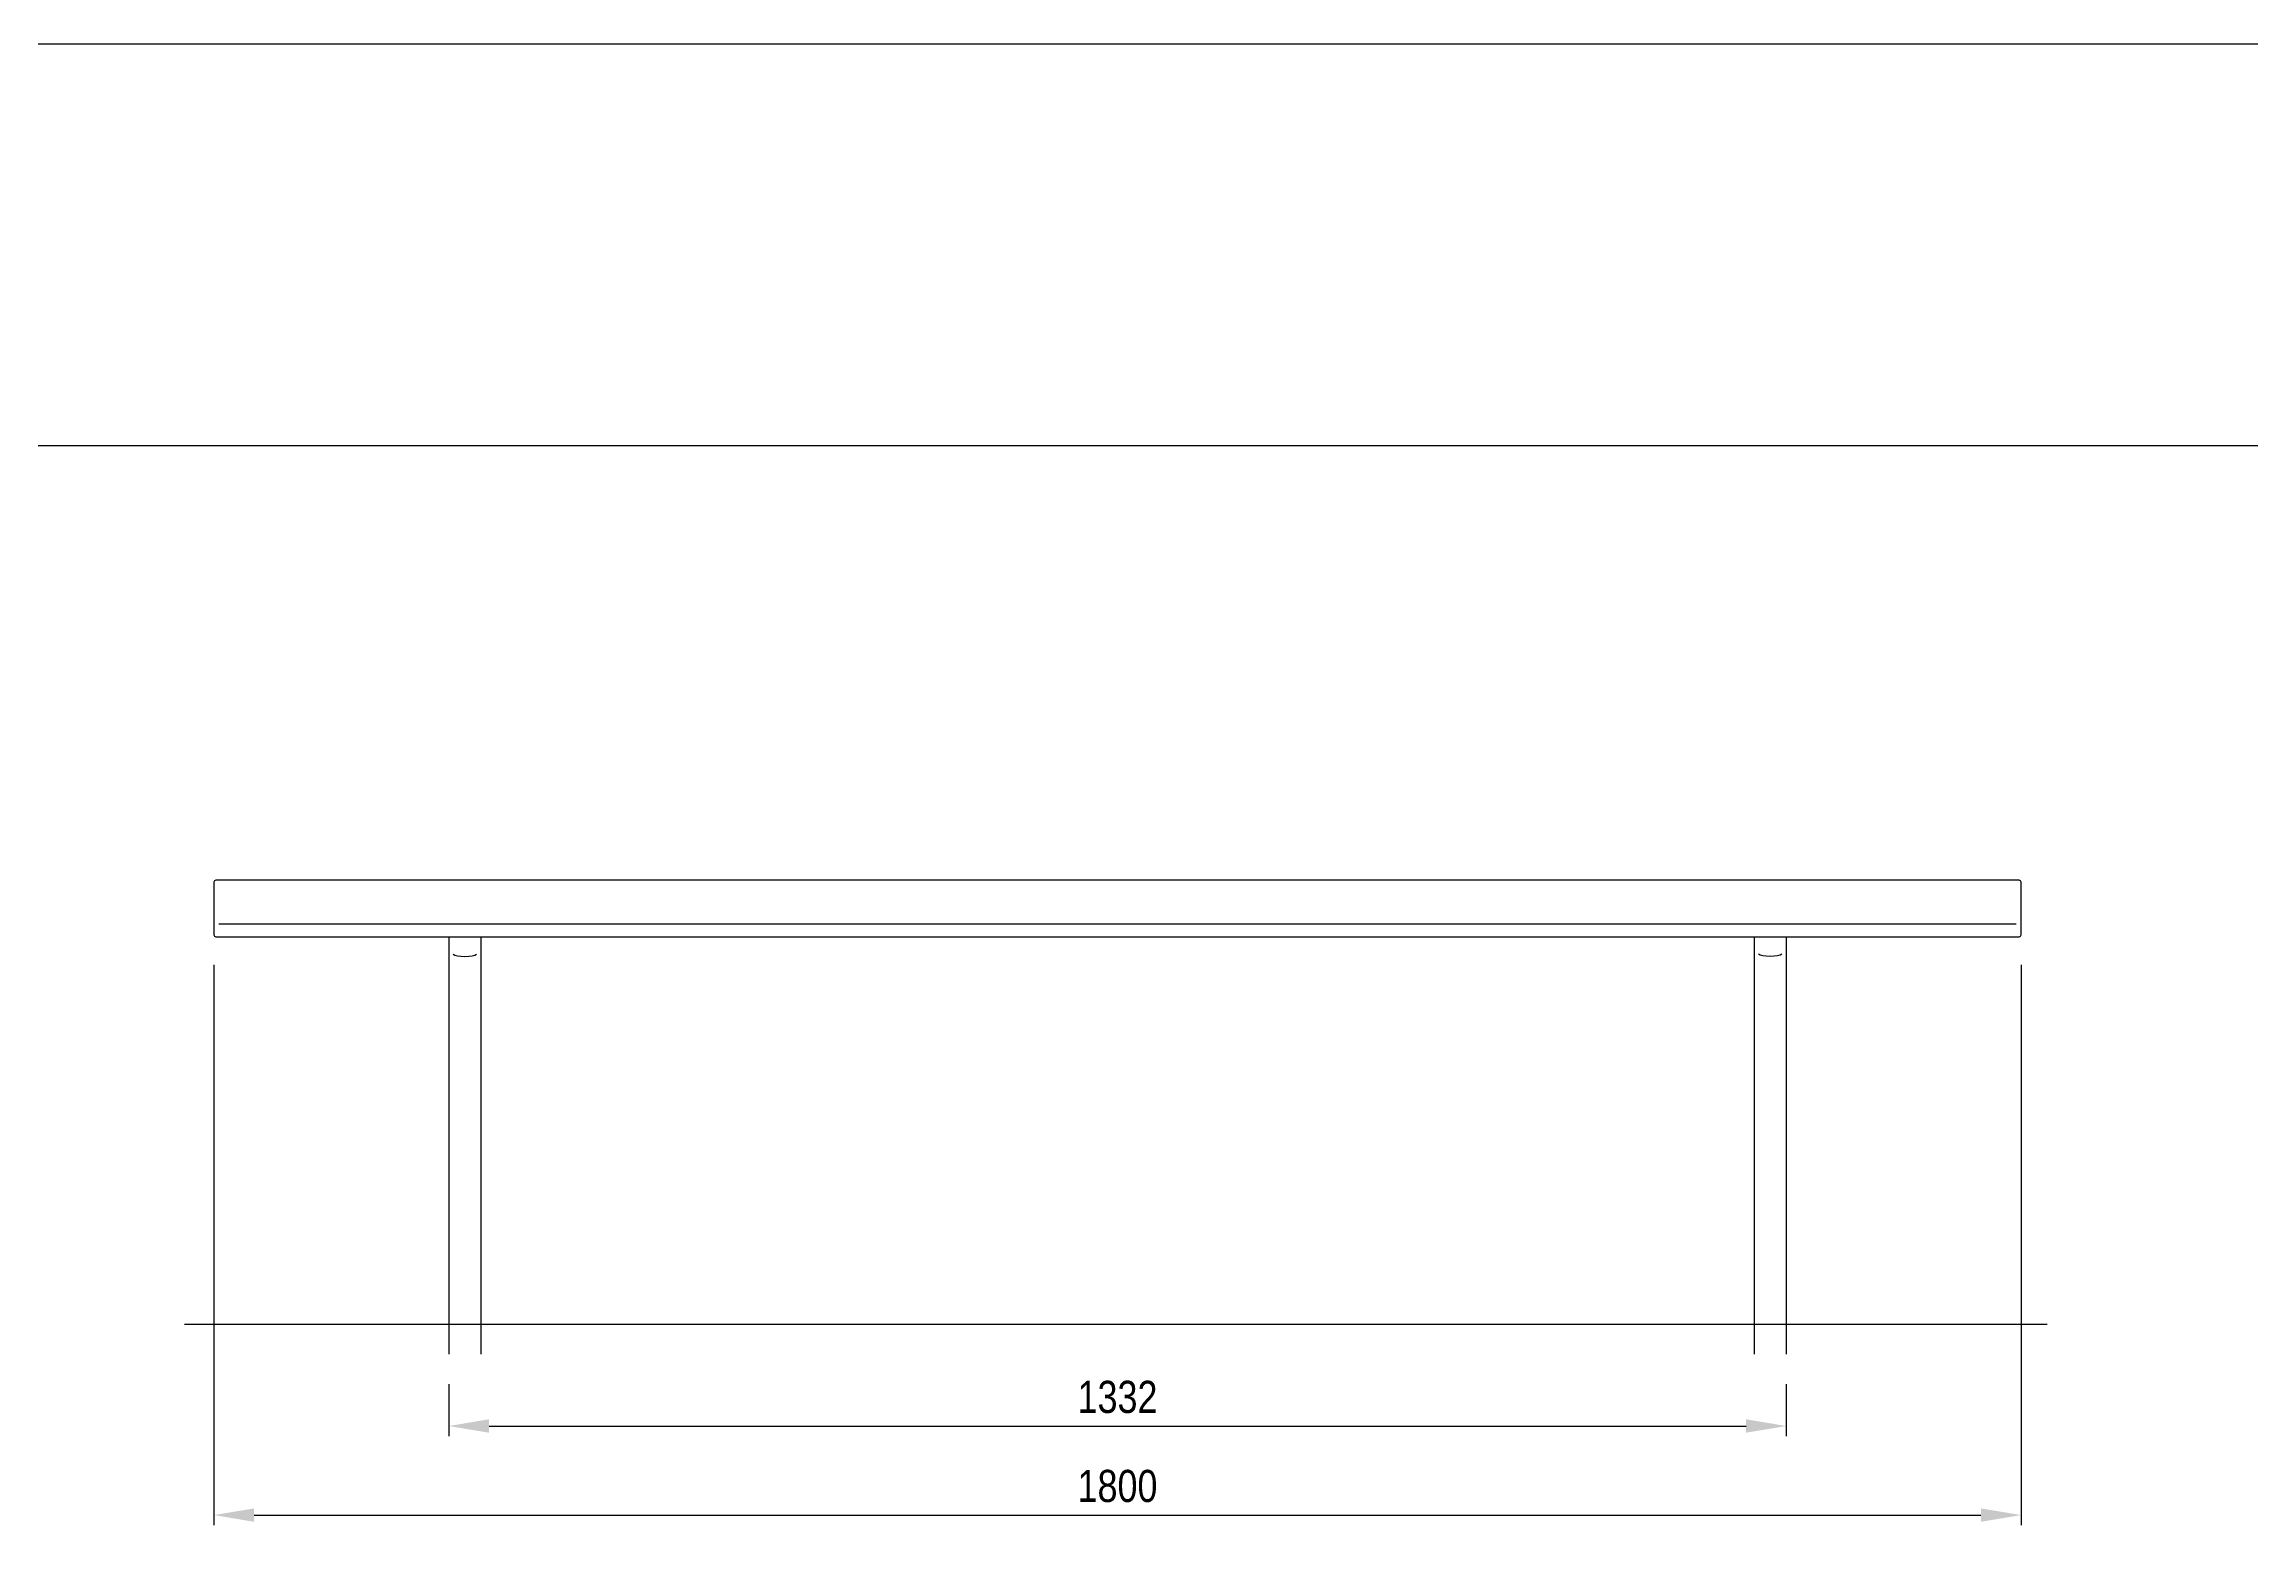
# Model space of a CAD drawing. Header units: millimetres. Extents: x 5064 to 11004, y 3085 to 7285.
# Drawn here: x 6723 to 8922, y 5785 to 7285 of the extents above; entities that cross this region are included whole.
import ezdxf

# ---------------------------------------------------------------- set-up
doc = ezdxf.new("R2010")
doc.units = ezdxf.units.MM
doc.header["$LTSCALE"] = 0.3
doc.layers.add('Nekreslit', color=6, linetype='Continuous', plot=False)
doc.styles.add('SEACAD_Arial', font='arial.ttf', dxfattribs={"width": 0.8})
doc.dimstyles.new('ISO-25', dxfattribs={"dimtxt": 1.6, "dimasz": 2, "dimexe": 0.5, "dimexo": 1.5, "dimtad": 1, "dimdec": 0, "dimtxsty": 'SEACAD_Arial', "dimcen": 2, "dimadec": 0, "dimazin": 0, "dimtfac": 1, "dimtdec": 0, "dimtmove": 0, "dimatfit": 3, "dimfxl": 1, "dimarcsym": 0})

# ---------------------------------------------------------------- blocks, each defined once
blk = doc.blocks.new('*D155')
at = {"color": 0, "lineweight": -2, "transparency": 16777216}
for p, q in [((6891.8, 6368.1), (6891.8, 5810.1)), ((8691.8, 6368.1), (8691.8, 5810.1)), ((6931.8, 5820.1), (8651.8, 5820.1))]:
    blk.add_line(p, q, dxfattribs=at)
at = {"color": 0, "transparency": 16777216}
for points in [[(6931.8, 5826.7), (6931.8, 5813.4), (6891.8, 5820.1)], [(8651.8, 5826.7), (8651.8, 5813.4), (8691.8, 5820.1)]]:
    blk.add_solid(points, dxfattribs=at)
at = {"layer": 'Defpoints', "color": 0, "transparency": 16777216}
for p in [(6891.8, 6398.1), (8691.8, 6398.1), (8691.8, 5820.1)]:
    blk.add_point(p, dxfattribs=at)
at = {"color": 0, "transparency": 16777216, "insert": (7791.8, 5848.9), "char_height": 32, "attachment_point": 5, "style": 'SEACAD_Arial'}
blk.add_mtext('1800', dxfattribs=at)
blk = doc.blocks.new('*D156')
at = {"color": 0, "lineweight": -2, "transparency": 16777216}
for p, q in [((7125.8, 5950.4), (7125.8, 5898.8)), ((8457.8, 5950.4), (8457.8, 5898.8)), ((7165.8, 5908.8), (8417.8, 5908.8))]:
    blk.add_line(p, q, dxfattribs=at)
at = {"color": 0, "transparency": 16777216}
for points in [[(7165.8, 5915.5), (7165.8, 5902.1), (7125.8, 5908.8)], [(8417.8, 5915.5), (8417.8, 5902.1), (8457.8, 5908.8)]]:
    blk.add_solid(points, dxfattribs=at)
at = {"layer": 'Defpoints', "color": 0, "transparency": 16777216}
for p in [(7125.8, 5980.4), (8457.8, 5980.4), (8457.8, 5908.8)]:
    blk.add_point(p, dxfattribs=at)
at = {"color": 0, "transparency": 16777216, "insert": (7791.8, 5937.6), "char_height": 32, "attachment_point": 5, "style": 'SEACAD_Arial'}
blk.add_mtext('1332', dxfattribs=at)

msp = doc.modelspace()

# ---------------------------------------------------------------- linework, layer by layer
for p, q in [((6896.8, 6409), (8686.8, 6409)), ((7125.8, 6396.1), (7125.8, 5980.4)), ((7157.8, 6396.1), (7157.8, 5980.4)), ((8425.8, 6396.1), (8425.8, 5980.4)), ((8457.8, 6396.1), (8457.8, 5980.4)), ((6862.6, 6010.4), (8717.6, 6010.4))]:
    msp.add_line(p, q)
msp.add_lwpolyline([(6893.8, 6396.1), (8689.8, 6396.1, 0.414214), (8691.8, 6398.1), (8691.8, 6450.5, 0.414214), (8689.8, 6452.5), (6893.8, 6452.5, 0.414214), (6891.8, 6450.5), (6891.8, 6398.1, 0.414214)], format="xyb", close=True)
msp.add_ellipse((7141.8, 6379.6), major_axis=(-12, 0), ratio=0.25, start_param=0.25268, end_param=2.888912)
at = {"extrusion": (0, 0, -1)}
msp.add_ellipse((8441.8, 6379.6), major_axis=(12, 0), ratio=0.25, start_param=0.25268, end_param=2.888912, dxfattribs=at)
at = {"layer": 'Nekreslit'}
for points in [[(5064.4, 3085.3), (11004.4, 3085.3), (11004.4, 7285.3), (5064.4, 7285.3)], [(5464.4, 3285.3), (9504.4, 3285.3), (9504.4, 6885.3), (5464.4, 6885.3)]]:
    msp.add_lwpolyline(points, close=True, dxfattribs=at)

# ---------------------------------------------------------------- dimensions: what is measured, and where the dimension line sits
for base, p1, p2, picture, middle in [((8691.8, 5820.1), (6891.8, 6398.1), (8691.8, 6398.1), '*D155', (7791.8, 5848.9)), ((8457.8, 5908.8), (7125.8, 5980.4), (8457.8, 5980.4), '*D156', (7791.8, 5937.6))]:
    dim = msp.add_linear_dim(base=base, p1=p1, p2=p2, dimstyle='ISO-25')
    dim.commit()
    dim.dimension.update_dxf_attribs({"geometry": picture, "text_midpoint": middle})

doc.saveas('drawing.dxf')
